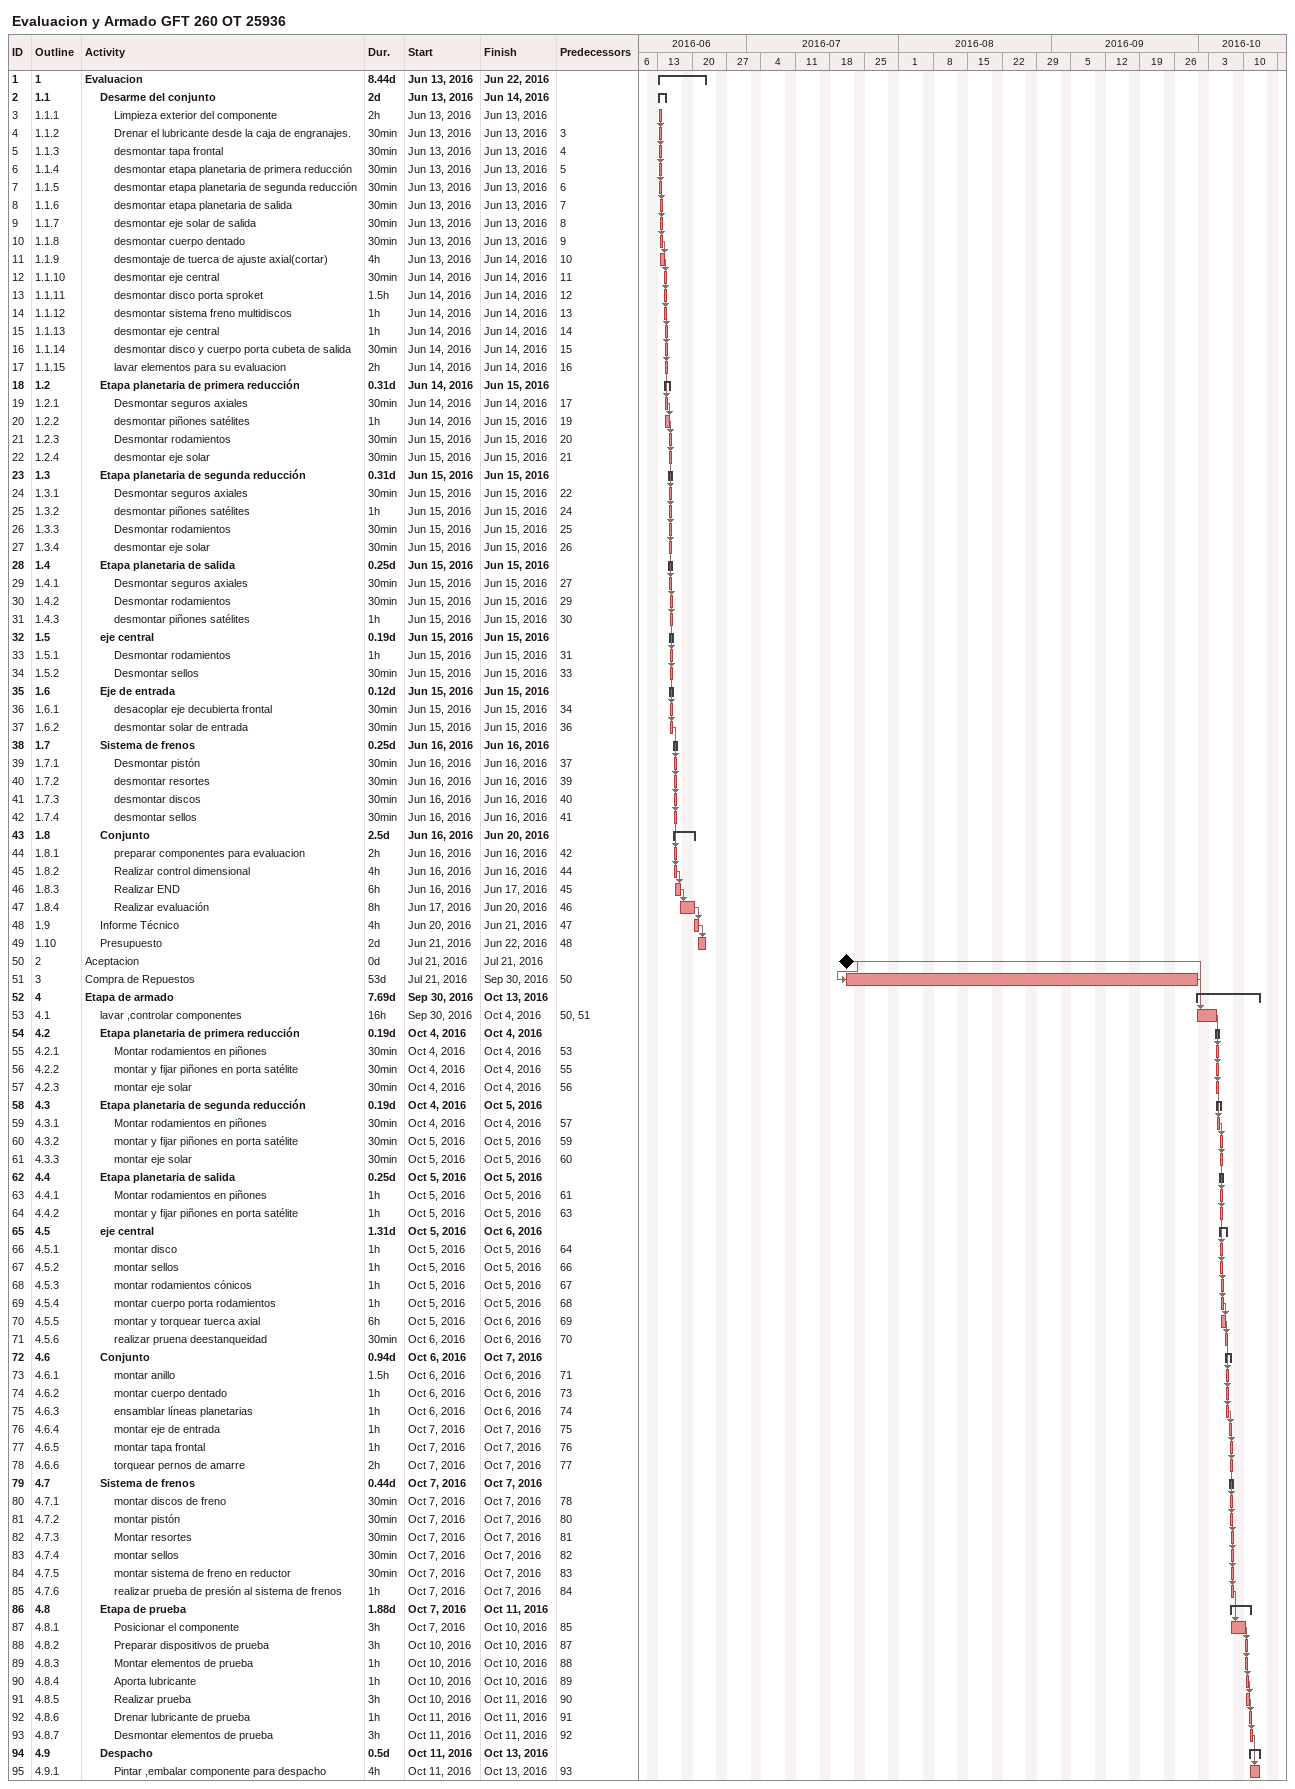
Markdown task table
Evaluacion y Armado GFT 260 OT 25936

| ID | WBS | Task | Duration | Start | Finish | Predecessors |
|---|---|---|---|---|---|---|
| 1 | 1 | **Evaluacion** | 8.44d | 2016-06-13 | 2016-06-22 |  |
| 2 | 1.1 | **Desarme del conjunto** | 2d | 2016-06-13 | 2016-06-14 |  |
| 3 | 1.1.1 | Limpieza exterior del componente | 2h | 2016-06-13 | 2016-06-13 |  |
| 4 | 1.1.2 | Drenar el lubricante desde la caja de engranajes. | 30min | 2016-06-13 | 2016-06-13 | 3 |
| 5 | 1.1.3 | desmontar tapa frontal | 30min | 2016-06-13 | 2016-06-13 | 4 |
| 6 | 1.1.4 | desmontar etapa planetaria de primera reducción | 30min | 2016-06-13 | 2016-06-13 | 5 |
| 7 | 1.1.5 | desmontar etapa planetaria de segunda reducción | 30min | 2016-06-13 | 2016-06-13 | 6 |
| 8 | 1.1.6 | desmontar etapa planetaria de salida | 30min | 2016-06-13 | 2016-06-13 | 7 |
| 9 | 1.1.7 | desmontar eje solar de salida | 30min | 2016-06-13 | 2016-06-13 | 8 |
| 10 | 1.1.8 | desmontar cuerpo dentado | 30min | 2016-06-13 | 2016-06-13 | 9 |
| 11 | 1.1.9 | desmontaje de tuerca de ajuste axial(cortar) | 4h | 2016-06-13 | 2016-06-14 | 10 |
| 12 | 1.1.10 | desmontar eje central | 30min | 2016-06-14 | 2016-06-14 | 11 |
| 13 | 1.1.11 | desmontar disco porta sproket | 1.5h | 2016-06-14 | 2016-06-14 | 12 |
| 14 | 1.1.12 | desmontar sistema freno multidiscos | 1h | 2016-06-14 | 2016-06-14 | 13 |
| 15 | 1.1.13 | desmontar eje central | 1h | 2016-06-14 | 2016-06-14 | 14 |
| 16 | 1.1.14 | desmontar disco y cuerpo porta cubeta de salida | 30min | 2016-06-14 | 2016-06-14 | 15 |
| 17 | 1.1.15 | lavar elementos para su evaluacion | 2h | 2016-06-14 | 2016-06-14 | 16 |
| 18 | 1.2 | **Etapa planetaria de primera reducción** | 0.31d | 2016-06-14 | 2016-06-15 |  |
| 19 | 1.2.1 | Desmontar seguros axiales | 30min | 2016-06-14 | 2016-06-14 | 17 |
| 20 | 1.2.2 | desmontar piñones satélites | 1h | 2016-06-14 | 2016-06-15 | 19 |
| 21 | 1.2.3 | Desmontar rodamientos | 30min | 2016-06-15 | 2016-06-15 | 20 |
| 22 | 1.2.4 | desmontar eje solar | 30min | 2016-06-15 | 2016-06-15 | 21 |
| 23 | 1.3 | **Etapa planetaria de segunda reducción** | 0.31d | 2016-06-15 | 2016-06-15 |  |
| 24 | 1.3.1 | Desmontar seguros axiales | 30min | 2016-06-15 | 2016-06-15 | 22 |
| 25 | 1.3.2 | desmontar piñones satélites | 1h | 2016-06-15 | 2016-06-15 | 24 |
| 26 | 1.3.3 | Desmontar rodamientos | 30min | 2016-06-15 | 2016-06-15 | 25 |
| 27 | 1.3.4 | desmontar eje solar | 30min | 2016-06-15 | 2016-06-15 | 26 |
| 28 | 1.4 | **Etapa planetaria de salida** | 0.25d | 2016-06-15 | 2016-06-15 |  |
| 29 | 1.4.1 | Desmontar seguros axiales | 30min | 2016-06-15 | 2016-06-15 | 27 |
| 30 | 1.4.2 | Desmontar rodamientos | 30min | 2016-06-15 | 2016-06-15 | 29 |
| 31 | 1.4.3 | desmontar piñones satélites | 1h | 2016-06-15 | 2016-06-15 | 30 |
| 32 | 1.5 | **eje central** | 0.19d | 2016-06-15 | 2016-06-15 |  |
| 33 | 1.5.1 | Desmontar rodamientos | 1h | 2016-06-15 | 2016-06-15 | 31 |
| 34 | 1.5.2 | Desmontar sellos | 30min | 2016-06-15 | 2016-06-15 | 33 |
| 35 | 1.6 | **Eje de entrada** | 0.12d | 2016-06-15 | 2016-06-15 |  |
| 36 | 1.6.1 | desacoplar eje decubierta frontal | 30min | 2016-06-15 | 2016-06-15 | 34 |
| 37 | 1.6.2 | desmontar solar de entrada | 30min | 2016-06-15 | 2016-06-15 | 36 |
| 38 | 1.7 | **Sistema de frenos** | 0.25d | 2016-06-16 | 2016-06-16 |  |
| 39 | 1.7.1 | Desmontar pistón | 30min | 2016-06-16 | 2016-06-16 | 37 |
| 40 | 1.7.2 | desmontar resortes | 30min | 2016-06-16 | 2016-06-16 | 39 |
| 41 | 1.7.3 | desmontar discos | 30min | 2016-06-16 | 2016-06-16 | 40 |
| 42 | 1.7.4 | desmontar sellos | 30min | 2016-06-16 | 2016-06-16 | 41 |
| 43 | 1.8 | **Conjunto** | 2.5d | 2016-06-16 | 2016-06-20 |  |
| 44 | 1.8.1 | preparar componentes para evaluacion | 2h | 2016-06-16 | 2016-06-16 | 42 |
| 45 | 1.8.2 | Realizar control dimensional | 4h | 2016-06-16 | 2016-06-16 | 44 |
| 46 | 1.8.3 | Realizar END | 6h | 2016-06-16 | 2016-06-17 | 45 |
| 47 | 1.8.4 | Realizar evaluación | 8h | 2016-06-17 | 2016-06-20 | 46 |
| 48 | 1.9 | Informe Técnico | 4h | 2016-06-20 | 2016-06-21 | 47 |
| 49 | 1.10 | Presupuesto | 2d | 2016-06-21 | 2016-06-22 | 48 |
| 50 | 2 | Aceptacion | 0d | 2016-07-21 | 2016-07-21 |  |
| 51 | 3 | Compra de Repuestos | 53d | 2016-07-21 | 2016-09-30 | 50 |
| 52 | 4 | **Etapa de armado** | 7.69d | 2016-09-30 | 2016-10-13 |  |
| 53 | 4.1 | lavar ,controlar componentes | 16h | 2016-09-30 | 2016-10-04 | 50, 51 |
| 54 | 4.2 | **Etapa planetaria de primera reducción** | 0.19d | 2016-10-04 | 2016-10-04 |  |
| 55 | 4.2.1 | Montar rodamientos en piñones | 30min | 2016-10-04 | 2016-10-04 | 53 |
| 56 | 4.2.2 | montar y fijar piñones en porta satélite | 30min | 2016-10-04 | 2016-10-04 | 55 |
| 57 | 4.2.3 | montar eje solar | 30min | 2016-10-04 | 2016-10-04 | 56 |
| 58 | 4.3 | **Etapa planetaria de segunda reducción** | 0.19d | 2016-10-04 | 2016-10-05 |  |
| 59 | 4.3.1 | Montar rodamientos en piñones | 30min | 2016-10-04 | 2016-10-04 | 57 |
| 60 | 4.3.2 | montar y fijar piñones en porta satélite | 30min | 2016-10-05 | 2016-10-05 | 59 |
| 61 | 4.3.3 | montar eje solar | 30min | 2016-10-05 | 2016-10-05 | 60 |
| 62 | 4.4 | **Etapa planetaria de salida** | 0.25d | 2016-10-05 | 2016-10-05 |  |
| 63 | 4.4.1 | Montar rodamientos en piñones | 1h | 2016-10-05 | 2016-10-05 | 61 |
| 64 | 4.4.2 | montar y fijar piñones en porta satélite | 1h | 2016-10-05 | 2016-10-05 | 63 |
| 65 | 4.5 | **eje central** | 1.31d | 2016-10-05 | 2016-10-06 |  |
| 66 | 4.5.1 | montar disco | 1h | 2016-10-05 | 2016-10-05 | 64 |
| 67 | 4.5.2 | montar sellos | 1h | 2016-10-05 | 2016-10-05 | 66 |
| 68 | 4.5.3 | montar rodamientos cónicos | 1h | 2016-10-05 | 2016-10-05 | 67 |
| 69 | 4.5.4 | montar cuerpo porta rodamientos | 1h | 2016-10-05 | 2016-10-05 | 68 |
| 70 | 4.5.5 | montar y torquear tuerca axial | 6h | 2016-10-05 | 2016-10-06 | 69 |
| 71 | 4.5.6 | realizar pruena deestanqueidad | 30min | 2016-10-06 | 2016-10-06 | 70 |
| 72 | 4.6 | **Conjunto** | 0.94d | 2016-10-06 | 2016-10-07 |  |
| 73 | 4.6.1 | montar anillo | 1.5h | 2016-10-06 | 2016-10-06 | 71 |
| 74 | 4.6.2 | montar cuerpo dentado | 1h | 2016-10-06 | 2016-10-06 | 73 |
| 75 | 4.6.3 | ensamblar líneas planetarias | 1h | 2016-10-06 | 2016-10-06 | 74 |
| 76 | 4.6.4 | montar eje de entrada | 1h | 2016-10-07 | 2016-10-07 | 75 |
| 77 | 4.6.5 | montar tapa frontal | 1h | 2016-10-07 | 2016-10-07 | 76 |
| 78 | 4.6.6 | torquear pernos de amarre | 2h | 2016-10-07 | 2016-10-07 | 77 |
| 79 | 4.7 | **Sistema de frenos** | 0.44d | 2016-10-07 | 2016-10-07 |  |
| 80 | 4.7.1 | montar discos de freno | 30min | 2016-10-07 | 2016-10-07 | 78 |
| 81 | 4.7.2 | montar pistón | 30min | 2016-10-07 | 2016-10-07 | 80 |
| 82 | 4.7.3 | Montar resortes | 30min | 2016-10-07 | 2016-10-07 | 81 |
| 83 | 4.7.4 | montar sellos | 30min | 2016-10-07 | 2016-10-07 | 82 |
| 84 | 4.7.5 | montar sistema de freno en reductor | 30min | 2016-10-07 | 2016-10-07 | 83 |
| 85 | 4.7.6 | realizar prueba de presión al sistema de frenos | 1h | 2016-10-07 | 2016-10-07 | 84 |
| 86 | 4.8 | **Etapa de prueba** | 1.88d | 2016-10-07 | 2016-10-11 |  |
| 87 | 4.8.1 | Posicionar el componente | 3h | 2016-10-07 | 2016-10-10 | 85 |
| 88 | 4.8.2 | Preparar dispositivos de prueba | 3h | 2016-10-10 | 2016-10-10 | 87 |
| 89 | 4.8.3 | Montar elementos de prueba | 1h | 2016-10-10 | 2016-10-10 | 88 |
| 90 | 4.8.4 | Aporta lubricante | 1h | 2016-10-10 | 2016-10-10 | 89 |
| 91 | 4.8.5 | Realizar prueba | 3h | 2016-10-10 | 2016-10-11 | 90 |
| 92 | 4.8.6 | Drenar lubricante de prueba | 1h | 2016-10-11 | 2016-10-11 | 91 |
| 93 | 4.8.7 | Desmontar elementos de prueba | 3h | 2016-10-11 | 2016-10-11 | 92 |
| 94 | 4.9 | **Despacho** | 0.5d | 2016-10-11 | 2016-10-13 |  |
| 95 | 4.9.1 | Pintar ,embalar componente para despacho | 4h | 2016-10-11 | 2016-10-13 | 93 |
